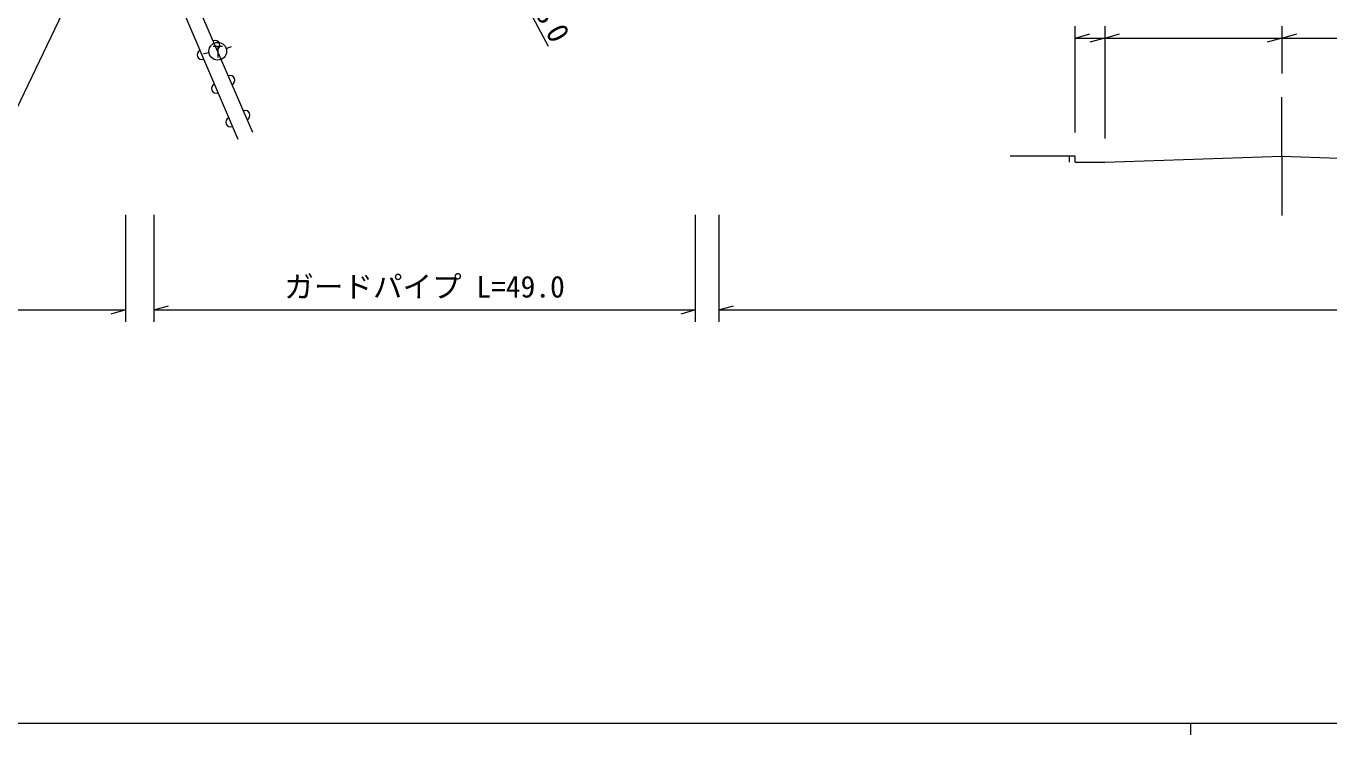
# Model space of a CAD drawing. Units: millimetres, scale not verified. Extents: x 40000 to 680000, y 20000 to 380000.
# Drawn here: x 169464 to 279709, y 204000 to 263942 of the extents above; entities that cross this region are included whole.
import ezdxf
from ezdxf.enums import TextEntityAlignment as Align

# ---------------------------------------------------------------- set-up
doc = ezdxf.new("R2010")
doc.units = ezdxf.units.MM
doc.header["$LTSCALE"] = 1000
for name, color, linetype, lineweight in [('M-BGD', 7, 'Continuous', 13), ('M-STR-HTXT', 7, 'Continuous', 13), ('M-TTL-BAND', 7, 'Continuous', 13)]:
    doc.layers.add(name, color=color, linetype=linetype, lineweight=lineweight)
doc.styles.add('ＭＳ ゴシック', font='')
doc.styles.get('ＭＳ ゴシック').set_extended_font_data('MS Gothic')

msp = doc.modelspace()

# ---------------------------------------------------------------- linework, layer by layer
at = {"layer": 'M-BGD'}
for p, q in [((182511, 265783), (187382, 254390)), ((188647, 254935), (183782, 266231)), ((258233, 254932), (258233, 263932)), ((260733, 263932), (260733, 254432)), ((275733, 263932), (275733, 259932)), ((258233, 262932), (259483, 263282)), ((258233, 262932), (260733, 262932)), ((260733, 262932), (259483, 262582)), ((260733, 262932), (261983, 263282)), ((260733, 262932), (275733, 262932)), ((275733, 262932), (274483, 262582)), ((275733, 262932), (276983, 263282)), ((275733, 262932), (290733, 262932)), ((184953, 261683), (184465, 261598)), ((185293, 262229), (186073, 262233)), ((185683, 262231), (185688, 261271)), ((186387, 262057), (186855, 262220)), ((275733, 252932), (275733, 257932)), ((257733, 252932), (252733, 252932)), ((258233, 252932), (257733, 252932)), ((257733, 252932), (257733, 252432)), ((258233, 252432), (258233, 252932)), ((260733, 252432), (275733, 252932)), ((275733, 252932), (290733, 252432)), ((275733, 252932), (275733, 247932)), ((258233, 252432), (260733, 252432))]:
    msp.add_line(p, q, dxfattribs=at)
msp.add_circle((185685, 261811), 750, dxfattribs=at)
for centre, start, end in [((185469, 262313), 293.30259, 113.30259), ((184337, 261511), 113.14936, 293.14936), ((186741, 259362), 293.30259, 113.30259), ((185555, 258663), 113.14936, 293.14936), ((186773, 255814), 113.14936, 293.14936), ((188012, 256411), 293.30259, 113.30259)]:
    msp.add_arc(centre, 400, start, end, dxfattribs=at)
at = {"layer": 'M-STR-HTXT'}
for p, q in [((199511, 288716), (213641, 262251)), ((177886, 276179), (166370, 252218)), ((177901, 238938), (177901, 247991)), ((180273, 247991), (180273, 238938)), ((226116, 238938), (226116, 247991)), ((228077, 247991), (228077, 238938)), ((132542, 239938), (177901, 239938)), ((177901, 239938), (176651, 239588)), ((180273, 239938), (181523, 240288)), ((180273, 239938), (226116, 239938)), ((226116, 239938), (224866, 239588)), ((228077, 239938), (229327, 240288)), ((228077, 239938), (377461, 239938))]:
    msp.add_line(p, q, dxfattribs=at)
at = {"layer": 'M-TTL-BAND'}
for p, q in [((40000, 205000), (579000, 205000)), ((268000, 205000), (268000, 204000))]:
    msp.add_line(p, q, dxfattribs=at)

# ---------------------------------------------------------------- texts
at = {"layer": 'M-STR-HTXT', "style": 'ＭＳ ゴシック'}
msp.add_text('ガードパイプ L=49.0', height=1833, dxfattribs=at).set_placement((191320, 240438), align=Align.BOTTOM_LEFT)
at = {"layer": 'M-STR-HTXT', "insert": (209835, 269820), "char_height": 1833, "attachment_point": 7, "rotation": 298.8, "style": 'ＭＳ ゴシック'}
msp.add_mtext('\\T1.46;R=180', dxfattribs=at)

doc.saveas('drawing.dxf')
